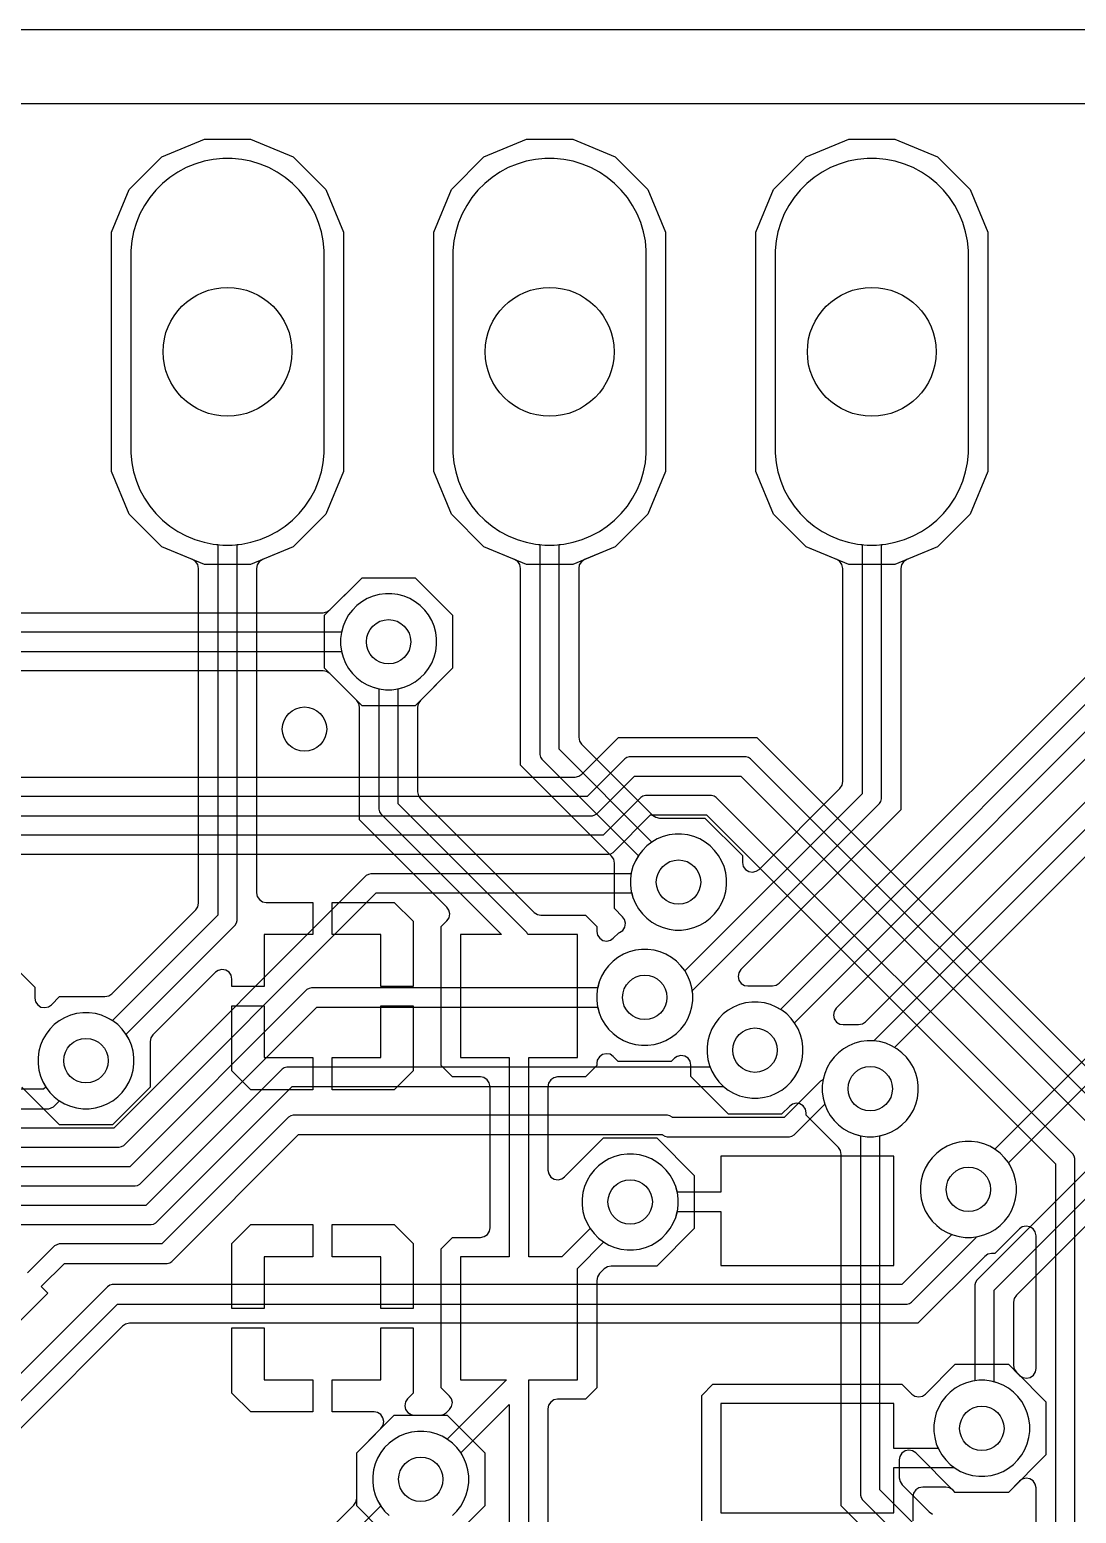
# Model space of a CAD drawing. Header units: millimetres. Extents: x 22.9 to 64.8, y 41.9 to 68.6.
# Drawn here: x 48.61 to 56.86, y 56.88 to 68.58 of the extents above; entities that cross this region are included whole.
import ezdxf

# ---------------------------------------------------------------- set-up
doc = ezdxf.new("R2010")
doc.units = ezdxf.units.MM

msp = doc.modelspace()

# ---------------------------------------------------------------- linework, layer by layer
at = {"layer": '16_copper'}
for points in [[(23.52, 42.494), (64.11, 42.494), (64.139, 42.5), (64.164, 42.517), (64.181, 42.543), (64.186, 42.57), (64.186, 67.92), (64.18, 67.949), (64.163, 67.974), (64.137, 67.991), (64.11, 67.996), (23.52, 67.996)], [(48.391, 61.285), (48.645, 61.031), (48.645, 60.945), (48.651, 60.916), (48.669, 60.891), (48.694, 60.874), (48.724, 60.869), (48.754, 60.876), (48.776, 60.892), (48.84, 60.956), (49.199, 60.956), (49.229, 60.962), (49.253, 60.978), (49.914, 61.639), (49.931, 61.664), (49.936, 61.693), (49.936, 64.332), (49.93, 64.362), (49.913, 64.387), (49.889, 64.402), (49.647, 64.503), (49.39, 64.76), (49.251, 65.096), (49.251, 66.984), (49.39, 67.32), (49.647, 67.577), (49.983, 67.716), (50.347, 67.716), (50.683, 67.577), (50.94, 67.32), (51.079, 66.984), (51.079, 65.096), (50.94, 64.76), (50.683, 64.503), (50.441, 64.402), (50.415, 64.385), (50.399, 64.36), (50.394, 64.332), (50.394, 61.775), (50.4, 61.746), (50.417, 61.721), (50.442, 61.704), (50.47, 61.699), (50.838, 61.699), (50.838, 61.445), (50.454, 61.445), (50.454, 61.036), (50.2, 61.036), (50.2, 61.094), (50.194, 61.124), (50.177, 61.149), (50.151, 61.165), (50.121, 61.17), (50.092, 61.163), (50.07, 61.148), (49.577, 60.655), (49.56, 60.63), (49.554, 60.601), (49.554, 60.241), (49.258, 59.945), (48.84, 59.945), (48.544, 60.241)], [(51.375, 56.749), (51.184, 56.941), (51.184, 57.359), (51.375, 57.551), (51.392, 57.576), (51.398, 57.606), (51.391, 57.636), (51.374, 57.66), (51.348, 57.676), (51.321, 57.681), (50.991, 57.681), (50.991, 57.935), (51.375, 57.935), (51.375, 58.344), (51.629, 58.344), (51.629, 57.83), (51.584, 57.785), (51.568, 57.76), (51.562, 57.73), (51.569, 57.701), (51.586, 57.676), (51.612, 57.66), (51.638, 57.655), (51.839, 57.655), (51.869, 57.661), (51.893, 57.678), (51.915, 57.7), (51.932, 57.725), (51.938, 57.755), (51.931, 57.784), (51.915, 57.807), (51.851, 57.872), (51.851, 58.968), (51.94, 59.058), (52.159, 59.058), (52.189, 59.064), (52.214, 59.081), (52.23, 59.106), (52.235, 59.134), (52.235, 60.246), (52.229, 60.276), (52.212, 60.301), (52.186, 60.317), (52.159, 60.323), (51.94, 60.323), (51.851, 60.412), (51.851, 61.508), (51.895, 61.553), (51.912, 61.578), (51.917, 61.608), (51.911, 61.637), (51.895, 61.66), (51.206, 62.349), (51.206, 63.237), (51.2, 63.266), (51.184, 63.29), (50.93, 63.545), (50.93, 63.963), (51.226, 64.259), (51.644, 64.259), (51.94, 63.963), (51.94, 63.545), (51.686, 63.29), (51.669, 63.265), (51.664, 63.237), (51.664, 62.57), (51.67, 62.54), (51.686, 62.516), (52.582, 61.62), (52.608, 61.603), (52.636, 61.598), (52.987, 61.598), (53.076, 61.508), (53.076, 61.47), (53.082, 61.441), (53.1, 61.416), (53.125, 61.399), (53.155, 61.394), (53.185, 61.401), (53.207, 61.416), (53.25, 61.46), (53.256, 61.461), (53.281, 61.478), (53.297, 61.504), (53.302, 61.534), (53.295, 61.563), (53.28, 61.585), (53.216, 61.65), (53.216, 62.009), (53.21, 62.039), (53.193, 62.063), (52.476, 62.78), (52.476, 64.332), (52.47, 64.362), (52.453, 64.387), (52.429, 64.402), (52.187, 64.503), (51.93, 64.76), (51.791, 65.096), (51.791, 66.984), (51.93, 67.32), (52.187, 67.577), (52.523, 67.716), (52.887, 67.716), (53.223, 67.577), (53.48, 67.32), (53.619, 66.984), (53.619, 65.096), (53.48, 64.76), (53.223, 64.503), (52.981, 64.402), (52.955, 64.385), (52.939, 64.36), (52.934, 64.332), (52.934, 63.001), (52.94, 62.971), (52.956, 62.947), (53.517, 62.386), (53.542, 62.37), (53.571, 62.364), (53.93, 62.364), (54.226, 62.068), (54.226, 62.013), (54.232, 61.983), (54.249, 61.958), (54.275, 61.942), (54.305, 61.937), (54.334, 61.944), (54.356, 61.959), (54.994, 62.597), (55.011, 62.622), (55.016, 62.651), (55.016, 64.332), (55.01, 64.362), (54.993, 64.387), (54.969, 64.402), (54.727, 64.503), (54.47, 64.76), (54.331, 65.096), (54.331, 66.984), (54.47, 67.32), (54.727, 67.577), (55.063, 67.716), (55.427, 67.716), (55.763, 67.577), (56.02, 67.32), (56.159, 66.984), (56.159, 65.096), (56.02, 64.76), (55.763, 64.503), (55.521, 64.402), (55.495, 64.385), (55.479, 64.36), (55.474, 64.332), (55.474, 62.43), (54.213, 61.17), (54.196, 61.144), (54.191, 61.114), (54.197, 61.085), (54.215, 61.06), (54.241, 61.044), (54.267, 61.04), (54.462, 61.04), (54.491, 61.046), (54.516, 61.062), (57.534, 64.08)], [(59.627, 64.973), (55.261, 60.607), (55.258, 60.608), (55.208, 60.608), (55.159, 60.601), (55.111, 60.588), (55.065, 60.569), (55.022, 60.545), (54.983, 60.514), (54.948, 60.479), (54.918, 60.44), (54.893, 60.397), (54.874, 60.351), (54.861, 60.303), (54.855, 60.254), (54.855, 60.205), (54.861, 60.156), (54.874, 60.108), (54.893, 60.062), (54.918, 60.019), (54.948, 59.98), (54.983, 59.945), (55.022, 59.914), (55.065, 59.89), (55.111, 59.871), (55.157, 59.858), (55.157, 57.025), (55.162, 57.006), (55.172, 56.988), (55.579, 56.581)], [(58.014, 63.913), (54.965, 60.865), (54.948, 60.839), (54.943, 60.81), (54.949, 60.78), (54.967, 60.755), (54.993, 60.739), (55.019, 60.735), (55.141, 60.735), (55.171, 60.741), (55.195, 60.757), (59.411, 64.973)], [(55.658, 56.718), (55.309, 57.067), (55.309, 59.858), (55.355, 59.871), (55.401, 59.89), (55.443, 59.914), (55.483, 59.945), (55.518, 59.98), (55.548, 60.019), (55.573, 60.062), (55.592, 60.108), (55.605, 60.156), (55.611, 60.205), (55.611, 60.254), (55.605, 60.303), (55.592, 60.351), (55.573, 60.397), (55.548, 60.44), (55.518, 60.479), (55.483, 60.514), (55.443, 60.545), (55.425, 60.555), (59.704, 64.835)], [(61.294, 64.831), (56.216, 59.752), (56.175, 59.776), (56.129, 59.795), (56.081, 59.808), (56.032, 59.814), (55.982, 59.814), (55.933, 59.808), (55.885, 59.795), (55.839, 59.776), (55.796, 59.751), (55.757, 59.721), (55.722, 59.686), (55.692, 59.647), (55.667, 59.604), (55.648, 59.558), (55.635, 59.51), (55.629, 59.461), (55.629, 59.411), (55.635, 59.362), (55.648, 59.314), (55.667, 59.268), (55.692, 59.225), (55.722, 59.186), (55.757, 59.151), (55.796, 59.121), (55.839, 59.096), (55.885, 59.077), (55.933, 59.064), (55.982, 59.058), (56.032, 59.058), (56.081, 59.064), (56.129, 59.077), (56.175, 59.096), (56.218, 59.121), (56.257, 59.151), (56.292, 59.186), (56.322, 59.225), (56.347, 59.268), (56.366, 59.314), (56.379, 59.362), (56.385, 59.411), (56.385, 59.461), (56.379, 59.51), (56.366, 59.558), (56.347, 59.604), (56.323, 59.645), (61.373, 64.694)], [(52.54, 56.365), (52.54, 57.935), (52.924, 57.935), (52.924, 58.813), (53.131, 59.021), (53.172, 58.997), (53.218, 58.978), (53.266, 58.965), (53.315, 58.959), (53.365, 58.959), (53.414, 58.965), (53.462, 58.978), (53.508, 58.997), (53.551, 59.022), (53.59, 59.052), (53.625, 59.087), (53.655, 59.127), (53.68, 59.17), (53.699, 59.215), (53.712, 59.263), (53.718, 59.312), (53.718, 59.362), (53.712, 59.411), (53.699, 59.459), (53.68, 59.505), (53.655, 59.548), (53.625, 59.587), (53.59, 59.622), (53.551, 59.652), (53.508, 59.677), (53.462, 59.696), (53.414, 59.709), (53.365, 59.715), (53.315, 59.715), (53.266, 59.709), (53.218, 59.696), (53.172, 59.677), (53.129, 59.652), (53.09, 59.622), (53.055, 59.587), (53.025, 59.548), (53, 59.505), (52.981, 59.459), (52.968, 59.411), (52.962, 59.362), (52.962, 59.312), (52.968, 59.263), (52.981, 59.215), (53, 59.17), (53.024, 59.129), (52.8, 58.905), (52.54, 58.905), (52.54, 60.475), (52.924, 60.475), (52.924, 61.445), (52.534, 61.445), (52.525, 61.462), (51.511, 62.475), (51.511, 63.383), (51.557, 63.395), (51.603, 63.414), (51.646, 63.439), (51.685, 63.469), (51.72, 63.504), (51.75, 63.543), (51.775, 63.586), (51.794, 63.632), (51.807, 63.68), (51.813, 63.729), (51.813, 63.779), (51.807, 63.828), (51.794, 63.876), (51.775, 63.922), (51.75, 63.965), (51.72, 64.004), (51.685, 64.039), (51.646, 64.069), (51.603, 64.094), (51.557, 64.113), (51.509, 64.126), (51.46, 64.132), (51.41, 64.132), (51.361, 64.126), (51.313, 64.113), (51.267, 64.094), (51.224, 64.069), (51.185, 64.039), (51.15, 64.004), (51.12, 63.965), (51.095, 63.922), (51.076, 63.876), (51.063, 63.828), (51.057, 63.779), (51.057, 63.729), (51.063, 63.68), (51.076, 63.632), (51.095, 63.586), (51.12, 63.543), (51.15, 63.504), (51.185, 63.469), (51.224, 63.439), (51.267, 63.414), (51.313, 63.395), (51.359, 63.383), (51.359, 62.434), (51.364, 62.414), (51.374, 62.397), (52.326, 61.445), (52.003, 61.445), (52.003, 60.475), (52.387, 60.475), (52.387, 58.905), (52.003, 58.905), (52.003, 57.935), (52.366, 57.935), (51.898, 57.466), (51.857, 57.49), (51.811, 57.509), (51.763, 57.522), (51.714, 57.528), (51.664, 57.528), (51.615, 57.522), (51.567, 57.509), (51.521, 57.49), (51.478, 57.465), (51.439, 57.435), (51.404, 57.4), (51.374, 57.361), (51.349, 57.318), (51.33, 57.272), (51.317, 57.224), (51.311, 57.175), (51.311, 57.125), (51.317, 57.076), (51.33, 57.028), (51.349, 56.982), (51.374, 56.939), (51.404, 56.9), (51.439, 56.865)], [(57.709, 64.04), (54.525, 60.855), (54.492, 60.874), (54.446, 60.893), (54.398, 60.906), (54.349, 60.913), (54.299, 60.913), (54.25, 60.906), (54.202, 60.893), (54.156, 60.874), (54.114, 60.849), (54.074, 60.819), (54.039, 60.784), (54.009, 60.745), (53.984, 60.702), (53.965, 60.656), (53.952, 60.608), (53.946, 60.559), (53.946, 60.51), (53.952, 60.46), (53.965, 60.412), (53.984, 60.367), (54.009, 60.324), (54.039, 60.284), (54.074, 60.249), (54.114, 60.219), (54.156, 60.194), (54.202, 60.175), (54.25, 60.163), (54.299, 60.156), (54.349, 60.156), (54.398, 60.163), (54.446, 60.175), (54.492, 60.194), (54.535, 60.219), (54.574, 60.249), (54.609, 60.284), (54.639, 60.324), (54.664, 60.367), (54.683, 60.412), (54.696, 60.46), (54.702, 60.51), (54.702, 60.559), (54.696, 60.608), (54.683, 60.656), (54.664, 60.702), (54.639, 60.745), (54.635, 60.75), (57.846, 63.961)], [(55.531, 56.413), (55.004, 56.94), (55.004, 59.712), (54.998, 59.742), (54.982, 59.766), (54.728, 60.02), (54.728, 60.039), (54.722, 60.069), (54.705, 60.094), (54.679, 60.111), (54.649, 60.116), (54.62, 60.109), (54.598, 60.093), (54.533, 60.029), (54.115, 60.029), (53.819, 60.325), (53.819, 60.416), (53.813, 60.446), (53.796, 60.471), (53.77, 60.487), (53.74, 60.492), (53.711, 60.485), (53.689, 60.47), (53.664, 60.445), (53.245, 60.445), (53.207, 60.484), (53.181, 60.501), (53.151, 60.506), (53.122, 60.5), (53.097, 60.482), (53.081, 60.456), (53.076, 60.43), (53.076, 60.412), (52.987, 60.323), (52.768, 60.323), (52.739, 60.316), (52.714, 60.299), (52.697, 60.274), (52.692, 60.246), (52.692, 59.588), (52.698, 59.558), (52.715, 59.533), (52.741, 59.517), (52.771, 59.512), (52.8, 59.519), (52.822, 59.534), (53.131, 59.842), (53.549, 59.842), (53.845, 59.546), (53.845, 59.128), (53.549, 58.832), (53.19, 58.832), (53.16, 58.826), (53.136, 58.81), (53.099, 58.773), (53.082, 58.747), (53.076, 58.719), (53.076, 57.872), (52.987, 57.783), (52.768, 57.783), (52.739, 57.776), (52.714, 57.759), (52.697, 57.734), (52.692, 57.706), (52.692, 56.594)], [(57.332, 59.98), (56.073, 58.721), (56.063, 58.703), (56.058, 58.684), (56.058, 57.927), (56.039, 57.924), (55.991, 57.911), (55.945, 57.892), (55.902, 57.868), (55.863, 57.837), (55.828, 57.802), (55.797, 57.763), (55.773, 57.72), (55.754, 57.674), (55.741, 57.626), (55.734, 57.577), (55.734, 57.528), (55.741, 57.479), (55.754, 57.431), (55.773, 57.385), (55.797, 57.342), (55.828, 57.303), (55.863, 57.268), (55.902, 57.237), (55.945, 57.213), (55.991, 57.194), (56.039, 57.181), (56.088, 57.174), (56.137, 57.174), (56.186, 57.181), (56.234, 57.194), (56.28, 57.213), (56.323, 57.237), (56.362, 57.268), (56.397, 57.303), (56.428, 57.342), (56.452, 57.385), (56.471, 57.431), (56.484, 57.479), (56.491, 57.528), (56.491, 57.577), (56.484, 57.626), (56.471, 57.674), (56.452, 57.72), (56.428, 57.763), (56.397, 57.802), (56.362, 57.837), (56.323, 57.868), (56.28, 57.892), (56.234, 57.911), (56.21, 57.918), (56.21, 58.642), (57.332, 59.765)], [(57.125, 59.341), (56.385, 58.602), (56.368, 58.576), (56.363, 58.548), (56.363, 58.048), (56.369, 58.019), (56.385, 57.995), (56.618, 57.762), (56.618, 57.343), (56.322, 57.047), (55.903, 57.047), (55.592, 57.359), (55.566, 57.376), (55.536, 57.381), (55.507, 57.375), (55.482, 57.357), (55.466, 57.331), (55.461, 57.305), (55.461, 57.161), (55.468, 57.132), (55.484, 57.107), (55.698, 56.893), (55.724, 56.876)], [(51.939, 56.865), (51.974, 56.9), (52.004, 56.939), (52.029, 56.982), (52.048, 57.028), (52.061, 57.076), (52.067, 57.125), (52.067, 57.175), (52.061, 57.224), (52.048, 57.272), (52.029, 57.318), (52.005, 57.359), (52.387, 57.741), (52.387, 56.365)]]:
    msp.add_lwpolyline(points, dxfattribs=at)
for points in [[(50.236, 61.537), (50.241, 61.556), (50.241, 64.52), (50.277, 64.523), (50.35, 64.538), (50.422, 64.56), (50.491, 64.588), (50.557, 64.624), (50.619, 64.665), (50.677, 64.713), (50.73, 64.766), (50.778, 64.824), (50.819, 64.886), (50.855, 64.952), (50.883, 65.021), (50.905, 65.093), (50.92, 65.166), (50.927, 65.241), (50.927, 66.839), (50.92, 66.914), (50.905, 66.987), (50.883, 67.059), (50.855, 67.128), (50.819, 67.194), (50.778, 67.256), (50.73, 67.314), (50.677, 67.367), (50.619, 67.415), (50.557, 67.456), (50.491, 67.492), (50.422, 67.52), (50.35, 67.542), (50.277, 67.557), (50.202, 67.564), (50.128, 67.564), (50.053, 67.557), (49.98, 67.542), (49.908, 67.52), (49.839, 67.492), (49.773, 67.456), (49.711, 67.415), (49.653, 67.367), (49.6, 67.314), (49.552, 67.256), (49.511, 67.194), (49.475, 67.128), (49.447, 67.059), (49.425, 66.987), (49.41, 66.914), (49.403, 66.839), (49.403, 65.241), (49.41, 65.166), (49.425, 65.093), (49.447, 65.021), (49.475, 64.952), (49.511, 64.886), (49.552, 64.824), (49.6, 64.766), (49.653, 64.713), (49.711, 64.665), (49.773, 64.624), (49.839, 64.588), (49.908, 64.56), (49.98, 64.538), (50.053, 64.523), (50.089, 64.52), (50.089, 61.598), (49.258, 60.767), (49.217, 60.79), (49.171, 60.809), (49.123, 60.822), (49.074, 60.829), (49.024, 60.829), (48.975, 60.822), (48.927, 60.809), (48.881, 60.79), (48.838, 60.766), (48.799, 60.736), (48.764, 60.7), (48.734, 60.661), (48.709, 60.618), (48.69, 60.572), (48.677, 60.525), (48.671, 60.475), (48.671, 60.426), (48.677, 60.377), (48.69, 60.329), (48.709, 60.283), (48.734, 60.24), (48.764, 60.201), (48.799, 60.166), (48.838, 60.135), (48.881, 60.111), (48.927, 60.092), (48.975, 60.079), (49.024, 60.072), (49.074, 60.072), (49.123, 60.079), (49.171, 60.092), (49.217, 60.111), (49.26, 60.135), (49.299, 60.166), (49.334, 60.201), (49.364, 60.24), (49.389, 60.283), (49.408, 60.329), (49.421, 60.377), (49.427, 60.426), (49.427, 60.475), (49.421, 60.525), (49.408, 60.572), (49.389, 60.618), (49.365, 60.659), (50.226, 61.52)], [(53.381, 62.027), (53.362, 61.981), (53.349, 61.933), (53.343, 61.884), (53.343, 61.834), (53.349, 61.785), (53.362, 61.737), (53.381, 61.691), (53.406, 61.648), (53.436, 61.609), (53.471, 61.574), (53.51, 61.544), (53.553, 61.519), (53.599, 61.5), (53.647, 61.487), (53.696, 61.481), (53.746, 61.481), (53.795, 61.487), (53.843, 61.5), (53.889, 61.519), (53.932, 61.544), (53.971, 61.574), (54.006, 61.609), (54.036, 61.648), (54.061, 61.691), (54.08, 61.737), (54.093, 61.785), (54.099, 61.834), (54.099, 61.884), (54.093, 61.933), (54.08, 61.981), (54.061, 62.027), (54.036, 62.069), (54.006, 62.109), (53.971, 62.144), (53.932, 62.174), (53.889, 62.199), (53.843, 62.218), (53.795, 62.231), (53.746, 62.237), (53.696, 62.237), (53.647, 62.231), (53.599, 62.218), (53.553, 62.199), (53.512, 62.175), (52.781, 62.906), (52.781, 64.52), (52.817, 64.523), (52.89, 64.538), (52.962, 64.56), (53.031, 64.588), (53.097, 64.624), (53.159, 64.665), (53.217, 64.713), (53.27, 64.766), (53.318, 64.824), (53.359, 64.886), (53.395, 64.952), (53.423, 65.021), (53.445, 65.093), (53.46, 65.166), (53.467, 65.241), (53.467, 66.839), (53.46, 66.914), (53.445, 66.987), (53.423, 67.059), (53.395, 67.128), (53.359, 67.194), (53.318, 67.256), (53.27, 67.314), (53.217, 67.367), (53.159, 67.415), (53.097, 67.456), (53.031, 67.492), (52.962, 67.52), (52.89, 67.542), (52.817, 67.557), (52.742, 67.564), (52.668, 67.564), (52.593, 67.557), (52.52, 67.542), (52.448, 67.52), (52.379, 67.492), (52.313, 67.456), (52.251, 67.415), (52.193, 67.367), (52.14, 67.314), (52.092, 67.256), (52.051, 67.194), (52.015, 67.128), (51.987, 67.059), (51.965, 66.987), (51.95, 66.914), (51.943, 66.839), (51.943, 65.241), (51.95, 65.166), (51.965, 65.093), (51.987, 65.021), (52.015, 64.952), (52.051, 64.886), (52.092, 64.824), (52.14, 64.766), (52.193, 64.713), (52.251, 64.665), (52.313, 64.624), (52.379, 64.588), (52.448, 64.56), (52.52, 64.538), (52.593, 64.523), (52.629, 64.52), (52.629, 62.865), (52.634, 62.845), (52.644, 62.828), (53.405, 62.067)], [(55.316, 62.495), (55.321, 62.515), (55.321, 64.52), (55.357, 64.523), (55.43, 64.538), (55.502, 64.56), (55.571, 64.588), (55.637, 64.624), (55.699, 64.665), (55.757, 64.713), (55.81, 64.766), (55.858, 64.824), (55.899, 64.886), (55.935, 64.952), (55.963, 65.021), (55.985, 65.093), (56, 65.166), (56.007, 65.241), (56.007, 66.839), (56, 66.914), (55.985, 66.987), (55.963, 67.059), (55.935, 67.128), (55.899, 67.194), (55.858, 67.256), (55.81, 67.314), (55.757, 67.367), (55.699, 67.415), (55.637, 67.456), (55.571, 67.492), (55.502, 67.52), (55.43, 67.542), (55.357, 67.557), (55.282, 67.564), (55.208, 67.564), (55.133, 67.557), (55.06, 67.542), (54.988, 67.52), (54.919, 67.492), (54.853, 67.456), (54.791, 67.415), (54.733, 67.367), (54.68, 67.314), (54.632, 67.256), (54.591, 67.194), (54.555, 67.128), (54.527, 67.059), (54.505, 66.987), (54.49, 66.914), (54.483, 66.839), (54.483, 65.241), (54.49, 65.166), (54.505, 65.093), (54.527, 65.021), (54.555, 64.952), (54.591, 64.886), (54.632, 64.824), (54.68, 64.766), (54.733, 64.713), (54.791, 64.665), (54.853, 64.624), (54.919, 64.588), (54.988, 64.56), (55.06, 64.538), (55.133, 64.523), (55.169, 64.52), (55.169, 62.556), (53.771, 61.159), (53.77, 61.161), (53.74, 61.2), (53.705, 61.235), (53.665, 61.265), (53.622, 61.29), (53.576, 61.309), (53.529, 61.322), (53.479, 61.328), (53.43, 61.328), (53.381, 61.322), (53.333, 61.309), (53.287, 61.29), (53.244, 61.265), (53.205, 61.235), (53.17, 61.2), (53.14, 61.161), (53.115, 61.118), (53.096, 61.072), (53.083, 61.024), (53.076, 60.975), (53.076, 60.925), (53.083, 60.876), (53.096, 60.828), (53.115, 60.782), (53.14, 60.74), (53.17, 60.7), (53.205, 60.665), (53.244, 60.635), (53.287, 60.61), (53.333, 60.591), (53.381, 60.578), (53.43, 60.572), (53.479, 60.572), (53.529, 60.578), (53.576, 60.591), (53.622, 60.61), (53.665, 60.635), (53.705, 60.665), (53.74, 60.7), (53.77, 60.74), (53.795, 60.782), (53.814, 60.828), (53.826, 60.876), (53.833, 60.925), (53.833, 60.975), (53.829, 61.001), (55.306, 62.478)], [(51.375, 61.036), (51.375, 61.445), (50.991, 61.445), (50.991, 61.699), (51.48, 61.699), (51.629, 61.55), (51.629, 61.036)], [(50.349, 60.221), (50.2, 60.37), (50.2, 60.884), (50.454, 60.884), (50.454, 60.475), (50.838, 60.475), (50.838, 60.221)], [(50.991, 60.221), (50.991, 60.475), (51.375, 60.475), (51.375, 60.884), (51.629, 60.884), (51.629, 60.37), (51.48, 60.221)], [(50.2, 58.496), (50.2, 59.01), (50.349, 59.159), (50.838, 59.159), (50.838, 58.905), (50.454, 58.905), (50.454, 58.496)], [(51.375, 58.496), (51.375, 58.905), (50.991, 58.905), (50.991, 59.159), (51.48, 59.159), (51.629, 59.01), (51.629, 58.496)], [(50.349, 57.681), (50.2, 57.83), (50.2, 58.344), (50.454, 58.344), (50.454, 57.935), (50.838, 57.935), (50.838, 57.681)]]:
    msp.add_lwpolyline(points, close=True, dxfattribs=at)
at = {"layer": '1_copper'}
for points in [[(23.52, 42.494), (64.11, 42.494), (64.139, 42.5), (64.164, 42.517), (64.181, 42.543), (64.186, 42.57), (64.186, 67.92), (64.18, 67.949), (64.163, 67.974), (64.137, 67.991), (64.11, 67.996), (23.52, 67.996)], [(47.305, 63.983), (50.918, 63.983), (50.947, 63.989), (50.971, 64.005), (51.226, 64.259), (51.644, 64.259), (51.94, 63.963), (51.94, 63.545), (51.644, 63.249), (51.226, 63.249), (50.971, 63.503), (50.946, 63.52), (50.918, 63.525), (47.084, 63.525)], [(47.169, 63.678), (51.064, 63.678), (51.076, 63.632), (51.095, 63.586), (51.12, 63.543), (51.15, 63.504), (51.185, 63.469), (51.224, 63.439), (51.267, 63.414), (51.313, 63.395), (51.361, 63.382), (51.41, 63.376), (51.46, 63.376), (51.509, 63.382), (51.557, 63.395), (51.603, 63.414), (51.646, 63.439), (51.685, 63.469), (51.72, 63.504), (51.75, 63.543), (51.775, 63.586), (51.794, 63.632), (51.807, 63.68), (51.813, 63.729), (51.813, 63.779), (51.807, 63.828), (51.794, 63.876), (51.775, 63.922), (51.75, 63.965), (51.72, 64.004), (51.685, 64.039), (51.646, 64.069), (51.603, 64.094), (51.557, 64.113), (51.509, 64.126), (51.46, 64.132), (51.41, 64.132), (51.361, 64.126), (51.313, 64.113), (51.267, 64.094), (51.224, 64.069), (51.185, 64.039), (51.15, 64.004), (51.12, 63.965), (51.095, 63.922), (51.076, 63.876), (51.064, 63.83), (47.21, 63.83)], [(47.134, 62.687), (52.905, 62.687), (52.935, 62.693), (52.959, 62.71), (53.249, 62.999), (54.338, 62.999), (57.379, 59.959)], [(57.226, 56.215), (57.226, 59.874), (57.221, 59.893), (57.211, 59.911), (54.29, 62.831), (54.273, 62.842), (54.254, 62.847), (53.333, 62.847), (53.314, 62.842), (53.297, 62.831), (53, 62.535), (46.819, 62.535), (46.8, 62.53), (46.706, 62.53), (46.686, 62.524), (46.669, 62.514), (45.76, 61.606), (45.708, 61.658), (44.665, 60.615), (44.717, 60.563), (42.992, 58.838)], [(43.129, 58.759), (44.825, 60.455), (44.877, 60.403), (45.92, 61.446), (45.868, 61.498), (46.747, 62.377), (46.834, 62.377), (46.853, 62.382), (53.042, 62.382), (53.061, 62.388), (53.078, 62.398), (53.375, 62.694), (54.212, 62.694), (57.074, 59.832), (57.074, 56.174)], [(56.845, 56.166), (56.845, 59.679), (56.84, 59.698), (56.83, 59.716), (54.019, 62.527), (54.002, 62.537), (53.982, 62.542), (53.46, 62.542), (53.44, 62.537), (53.423, 62.527), (53.126, 62.23), (47.113, 62.23), (47.094, 62.225), (47.076, 62.215), (46.114, 61.252), (46.062, 61.305), (45.019, 60.262), (45.071, 60.209), (43.297, 58.435)], [(43.434, 58.357), (45.179, 60.102), (45.231, 60.049), (46.274, 61.092), (46.222, 61.145), (47.155, 62.078), (53.168, 62.078), (53.187, 62.083), (53.205, 62.093), (53.501, 62.39), (53.941, 62.39), (56.693, 59.637), (56.693, 56.124)], [(47.673, 59.768), (49.31, 59.768), (49.33, 59.773), (49.347, 59.783), (51.337, 61.773), (53.353, 61.773), (53.362, 61.737), (53.381, 61.691), (53.406, 61.648), (53.436, 61.609), (53.471, 61.574), (53.51, 61.544), (53.553, 61.519), (53.599, 61.5), (53.647, 61.487), (53.696, 61.481), (53.746, 61.481), (53.795, 61.487), (53.843, 61.5), (53.889, 61.519), (53.932, 61.544), (53.971, 61.574), (54.006, 61.609), (54.036, 61.648), (54.061, 61.691), (54.08, 61.737), (54.093, 61.785), (54.099, 61.834), (54.099, 61.884), (54.093, 61.933), (54.08, 61.981), (54.061, 62.027), (54.036, 62.069), (54.006, 62.109), (53.971, 62.144), (53.932, 62.174), (53.889, 62.199), (53.843, 62.218), (53.795, 62.231), (53.746, 62.237), (53.696, 62.237), (53.647, 62.231), (53.599, 62.218), (53.553, 62.199), (53.51, 62.174), (53.471, 62.144), (53.436, 62.109), (53.406, 62.069), (53.381, 62.027), (53.362, 61.981), (53.349, 61.933), (53.348, 61.925), (51.296, 61.925), (51.276, 61.92), (51.259, 61.91), (49.269, 59.92), (47.632, 59.92)], [(48.075, 59.463), (49.437, 59.463), (49.456, 59.468), (49.473, 59.478), (50.869, 60.874), (53.084, 60.874), (53.096, 60.828), (53.115, 60.782), (53.14, 60.74), (53.17, 60.7), (53.205, 60.665), (53.244, 60.635), (53.287, 60.61), (53.333, 60.591), (53.381, 60.578), (53.43, 60.572), (53.479, 60.572), (53.529, 60.578), (53.576, 60.591), (53.622, 60.61), (53.665, 60.635), (53.705, 60.665), (53.74, 60.7), (53.77, 60.74), (53.795, 60.782), (53.814, 60.828), (53.826, 60.876), (53.833, 60.925), (53.833, 60.975), (53.826, 61.024), (53.814, 61.072), (53.795, 61.118), (53.77, 61.161), (53.74, 61.2), (53.705, 61.235), (53.665, 61.265), (53.622, 61.29), (53.576, 61.309), (53.529, 61.322), (53.479, 61.328), (53.43, 61.328), (53.381, 61.322), (53.333, 61.309), (53.287, 61.29), (53.244, 61.265), (53.205, 61.235), (53.17, 61.2), (53.14, 61.161), (53.115, 61.118), (53.096, 61.072), (53.084, 61.026), (50.828, 61.026), (50.808, 61.021), (50.791, 61.011), (49.395, 59.615), (48.034, 59.615)], [(48.478, 59.158), (49.563, 59.158), (49.582, 59.163), (49.6, 59.173), (50.674, 60.247), (54.077, 60.247), (54.114, 60.219), (54.156, 60.194), (54.202, 60.175), (54.25, 60.163), (54.299, 60.156), (54.349, 60.156), (54.398, 60.163), (54.446, 60.175), (54.492, 60.194), (54.535, 60.219), (54.574, 60.249), (54.609, 60.284), (54.639, 60.324), (54.664, 60.367), (54.683, 60.412), (54.696, 60.46), (54.702, 60.51), (54.702, 60.559), (54.696, 60.608), (54.683, 60.656), (54.664, 60.702), (54.639, 60.745), (54.609, 60.784), (54.574, 60.819), (54.535, 60.849), (54.492, 60.874), (54.446, 60.893), (54.398, 60.906), (54.349, 60.913), (54.299, 60.913), (54.25, 60.906), (54.202, 60.893), (54.156, 60.874), (54.114, 60.849), (54.074, 60.819), (54.039, 60.784), (54.009, 60.745), (53.984, 60.702), (53.965, 60.656), (53.952, 60.608), (53.946, 60.559), (53.946, 60.51), (53.952, 60.46), (53.965, 60.412), (53.97, 60.4), (50.632, 60.4), (50.613, 60.395), (50.596, 60.385), (49.521, 59.31), (48.436, 59.31)], [(47.294, 60.072), (48.756, 60.072), (48.775, 60.078), (48.793, 60.088), (48.84, 60.135), (48.881, 60.111), (48.927, 60.092), (48.975, 60.079), (49.024, 60.072), (49.074, 60.072), (49.123, 60.079), (49.171, 60.092), (49.217, 60.111), (49.26, 60.135), (49.299, 60.166), (49.334, 60.201), (49.364, 60.24), (49.389, 60.283), (49.408, 60.329), (49.421, 60.377), (49.427, 60.426), (49.427, 60.475), (49.421, 60.525), (49.408, 60.572), (49.389, 60.618), (49.364, 60.661), (49.334, 60.7), (49.299, 60.736), (49.26, 60.766), (49.217, 60.79), (49.171, 60.809), (49.123, 60.822), (49.074, 60.829), (49.024, 60.829), (48.975, 60.822), (48.927, 60.809), (48.881, 60.79), (48.838, 60.766), (48.799, 60.736), (48.764, 60.7), (48.734, 60.661), (48.709, 60.618), (48.69, 60.572), (48.677, 60.525), (48.671, 60.475), (48.671, 60.426), (48.677, 60.377), (48.69, 60.329), (48.709, 60.283), (48.732, 60.243), (48.714, 60.225), (47.229, 60.225)], [(47.706, 57.575), (48.749, 58.618), (48.697, 58.67), (48.88, 58.853), (49.689, 58.853), (49.709, 58.858), (49.726, 58.868), (50.725, 59.868), (53.593, 59.868), (53.595, 59.867), (53.612, 59.856), (53.631, 59.851), (54.595, 59.851), (54.615, 59.856), (54.632, 59.867), (54.874, 60.108), (54.874, 60.108), (54.893, 60.062), (54.918, 60.019), (54.948, 59.98), (54.983, 59.945), (55.022, 59.914), (55.065, 59.89), (55.111, 59.871), (55.159, 59.858), (55.208, 59.851), (55.258, 59.851), (55.307, 59.858), (55.355, 59.871), (55.401, 59.89), (55.443, 59.914), (55.483, 59.945), (55.518, 59.98), (55.548, 60.019), (55.573, 60.062), (55.592, 60.108), (55.605, 60.156), (55.611, 60.205), (55.611, 60.254), (55.605, 60.303), (55.592, 60.351), (55.573, 60.397), (55.548, 60.44), (55.518, 60.479), (55.483, 60.514), (55.443, 60.545), (55.401, 60.569), (55.355, 60.588), (55.307, 60.601), (55.258, 60.608), (55.208, 60.608), (55.159, 60.601), (55.111, 60.588), (55.065, 60.569), (55.022, 60.545), (54.983, 60.514), (54.948, 60.479), (54.918, 60.44), (54.893, 60.397), (54.874, 60.351), (54.861, 60.303), (54.861, 60.301), (54.858, 60.301), (54.841, 60.29), (54.554, 60.004), (53.673, 60.004), (53.672, 60.005), (53.654, 60.015), (53.635, 60.02), (50.684, 60.02), (50.664, 60.015), (50.647, 60.005), (49.648, 59.006), (48.838, 59.006), (48.819, 59), (48.802, 58.99), (48.589, 58.778)], [(46.988, 56.223), (49.297, 58.532), (55.523, 58.532), (55.542, 58.537), (55.559, 58.548), (56.068, 59.056), (56.072, 59.063), (56.081, 59.064), (56.129, 59.077), (56.175, 59.096), (56.218, 59.121), (56.257, 59.151), (56.292, 59.186), (56.322, 59.225), (56.347, 59.268), (56.366, 59.314), (56.379, 59.362), (56.385, 59.411), (56.385, 59.461), (56.379, 59.51), (56.366, 59.558), (56.347, 59.604), (56.322, 59.647), (56.292, 59.686), (56.257, 59.721), (56.218, 59.751), (56.175, 59.776), (56.129, 59.795), (56.081, 59.808), (56.032, 59.814), (55.982, 59.814), (55.933, 59.808), (55.885, 59.795), (55.839, 59.776), (55.796, 59.751), (55.757, 59.721), (55.722, 59.686), (55.692, 59.647), (55.667, 59.604), (55.648, 59.558), (55.635, 59.51), (55.629, 59.461), (55.629, 59.411), (55.635, 59.362), (55.648, 59.314), (55.667, 59.268), (55.692, 59.225), (55.722, 59.186), (55.757, 59.151), (55.796, 59.121), (55.839, 59.096), (55.877, 59.081), (55.481, 58.685), (49.256, 58.685), (49.236, 58.68), (49.219, 58.669), (46.851, 56.301)], [(53.904, 56.824), (53.904, 57.812), (53.993, 57.901), (55.481, 57.901), (55.56, 57.822), (55.585, 57.806), (55.615, 57.8), (55.645, 57.806), (55.668, 57.822), (55.903, 58.058), (56.322, 58.058), (56.41, 57.969), (56.436, 57.952), (56.465, 57.947), (56.495, 57.953), (56.52, 57.971), (56.536, 57.997), (56.54, 58.023), (56.54, 59.071), (56.534, 59.101), (56.517, 59.126), (56.492, 59.142), (56.462, 59.147), (56.432, 59.14), (56.41, 59.125), (56.216, 58.931), (56.19, 58.931), (56.16, 58.925), (56.136, 58.908), (55.607, 58.38), (49.392, 58.38), (49.362, 58.374), (49.338, 58.358), (47.867, 56.887)], [(49.839, 55.623), (51.161, 56.946), (51.178, 56.971), (51.184, 57), (51.184, 57.359), (51.48, 57.655), (51.898, 57.655), (52.194, 57.359), (52.194, 56.941), (51.898, 56.645)], [(51.939, 56.865), (51.974, 56.9), (52.004, 56.939), (52.029, 56.982), (52.048, 57.028), (52.061, 57.076), (52.067, 57.125), (52.067, 57.175), (52.061, 57.224), (52.048, 57.272), (52.029, 57.318), (52.004, 57.361), (51.974, 57.4), (51.939, 57.435), (51.9, 57.465), (51.857, 57.49), (51.811, 57.509), (51.763, 57.522), (51.714, 57.528), (51.664, 57.528), (51.615, 57.522), (51.567, 57.509), (51.521, 57.49), (51.478, 57.465), (51.439, 57.435), (51.404, 57.4), (51.374, 57.361), (51.349, 57.318), (51.33, 57.272), (51.317, 57.224), (51.311, 57.175), (51.311, 57.125), (51.317, 57.076), (51.33, 57.028), (51.349, 56.982), (51.373, 56.941), (49.879, 55.448)], [(56.54, 56.039), (56.54, 57.082), (56.534, 57.112), (56.517, 57.137), (56.492, 57.153), (56.462, 57.158), (56.432, 57.151), (56.41, 57.136), (56.322, 57.047), (55.903, 57.047), (55.883, 57.067), (55.858, 57.084), (55.83, 57.089), (55.647, 57.089), (55.617, 57.083), (55.592, 57.066), (55.575, 57.041), (55.57, 57.013), (55.57, 56.824)]]:
    msp.add_lwpolyline(points, dxfattribs=at)
for points in [[(49.983, 64.364), (49.647, 64.503), (49.39, 64.76), (49.251, 65.096), (49.251, 66.984), (49.39, 67.32), (49.647, 67.577), (49.983, 67.716), (50.347, 67.716), (50.683, 67.577), (50.94, 67.32), (51.079, 66.984), (51.079, 65.096), (50.94, 64.76), (50.683, 64.503), (50.347, 64.364)], [(52.523, 64.364), (52.187, 64.503), (51.93, 64.76), (51.791, 65.096), (51.791, 66.984), (51.93, 67.32), (52.187, 67.577), (52.523, 67.716), (52.887, 67.716), (53.223, 67.577), (53.48, 67.32), (53.619, 66.984), (53.619, 65.096), (53.48, 64.76), (53.223, 64.503), (52.887, 64.364)], [(55.063, 64.364), (54.727, 64.503), (54.47, 64.76), (54.331, 65.096), (54.331, 66.984), (54.47, 67.32), (54.727, 67.577), (55.063, 67.716), (55.427, 67.716), (55.763, 67.577), (56.02, 67.32), (56.159, 66.984), (56.159, 65.096), (56.02, 64.76), (55.763, 64.503), (55.427, 64.364)], [(50.277, 64.523), (50.35, 64.538), (50.422, 64.56), (50.491, 64.588), (50.557, 64.624), (50.619, 64.665), (50.677, 64.713), (50.73, 64.766), (50.778, 64.824), (50.819, 64.886), (50.855, 64.952), (50.883, 65.021), (50.905, 65.093), (50.92, 65.166), (50.927, 65.241), (50.927, 66.839), (50.92, 66.914), (50.905, 66.987), (50.883, 67.059), (50.855, 67.128), (50.819, 67.194), (50.778, 67.256), (50.73, 67.314), (50.677, 67.367), (50.619, 67.415), (50.557, 67.456), (50.491, 67.492), (50.422, 67.52), (50.35, 67.542), (50.277, 67.557), (50.202, 67.564), (50.128, 67.564), (50.053, 67.557), (49.98, 67.542), (49.908, 67.52), (49.839, 67.492), (49.773, 67.456), (49.711, 67.415), (49.653, 67.367), (49.6, 67.314), (49.552, 67.256), (49.511, 67.194), (49.475, 67.128), (49.447, 67.059), (49.425, 66.987), (49.41, 66.914), (49.403, 66.839), (49.403, 65.241), (49.41, 65.166), (49.425, 65.093), (49.447, 65.021), (49.475, 64.952), (49.511, 64.886), (49.552, 64.824), (49.6, 64.766), (49.653, 64.713), (49.711, 64.665), (49.773, 64.624), (49.839, 64.588), (49.908, 64.56), (49.98, 64.538), (50.053, 64.523), (50.128, 64.516), (50.202, 64.516)], [(52.817, 64.523), (52.89, 64.538), (52.962, 64.56), (53.031, 64.588), (53.097, 64.624), (53.159, 64.665), (53.217, 64.713), (53.27, 64.766), (53.318, 64.824), (53.359, 64.886), (53.395, 64.952), (53.423, 65.021), (53.445, 65.093), (53.46, 65.166), (53.467, 65.241), (53.467, 66.839), (53.46, 66.914), (53.445, 66.987), (53.423, 67.059), (53.395, 67.128), (53.359, 67.194), (53.318, 67.256), (53.27, 67.314), (53.217, 67.367), (53.159, 67.415), (53.097, 67.456), (53.031, 67.492), (52.962, 67.52), (52.89, 67.542), (52.817, 67.557), (52.742, 67.564), (52.668, 67.564), (52.593, 67.557), (52.52, 67.542), (52.448, 67.52), (52.379, 67.492), (52.313, 67.456), (52.251, 67.415), (52.193, 67.367), (52.14, 67.314), (52.092, 67.256), (52.051, 67.194), (52.015, 67.128), (51.987, 67.059), (51.965, 66.987), (51.95, 66.914), (51.943, 66.839), (51.943, 65.241), (51.95, 65.166), (51.965, 65.093), (51.987, 65.021), (52.015, 64.952), (52.051, 64.886), (52.092, 64.824), (52.14, 64.766), (52.193, 64.713), (52.251, 64.665), (52.313, 64.624), (52.379, 64.588), (52.448, 64.56), (52.52, 64.538), (52.593, 64.523), (52.668, 64.516), (52.742, 64.516)], [(55.357, 64.523), (55.43, 64.538), (55.502, 64.56), (55.571, 64.588), (55.637, 64.624), (55.699, 64.665), (55.757, 64.713), (55.81, 64.766), (55.858, 64.824), (55.899, 64.886), (55.935, 64.952), (55.963, 65.021), (55.985, 65.093), (56, 65.166), (56.007, 65.241), (56.007, 66.839), (56, 66.914), (55.985, 66.987), (55.963, 67.059), (55.935, 67.128), (55.899, 67.194), (55.858, 67.256), (55.81, 67.314), (55.757, 67.367), (55.699, 67.415), (55.637, 67.456), (55.571, 67.492), (55.502, 67.52), (55.43, 67.542), (55.357, 67.557), (55.282, 67.564), (55.208, 67.564), (55.133, 67.557), (55.06, 67.542), (54.988, 67.52), (54.919, 67.492), (54.853, 67.456), (54.791, 67.415), (54.733, 67.367), (54.68, 67.314), (54.632, 67.256), (54.591, 67.194), (54.555, 67.128), (54.527, 67.059), (54.505, 66.987), (54.49, 66.914), (54.483, 66.839), (54.483, 65.241), (54.49, 65.166), (54.505, 65.093), (54.527, 65.021), (54.555, 64.952), (54.591, 64.886), (54.632, 64.824), (54.68, 64.766), (54.733, 64.713), (54.791, 64.665), (54.853, 64.624), (54.919, 64.588), (54.988, 64.56), (55.06, 64.538), (55.133, 64.523), (55.208, 64.516), (55.282, 64.516)], [(55.418, 59.699), (54.056, 59.699), (54.056, 59.413), (53.711, 59.413), (53.699, 59.459), (53.68, 59.505), (53.655, 59.548), (53.625, 59.587), (53.59, 59.622), (53.551, 59.652), (53.508, 59.677), (53.462, 59.696), (53.414, 59.709), (53.365, 59.715), (53.315, 59.715), (53.266, 59.709), (53.218, 59.696), (53.172, 59.677), (53.129, 59.652), (53.09, 59.622), (53.055, 59.587), (53.025, 59.548), (53, 59.505), (52.981, 59.459), (52.968, 59.411), (52.962, 59.362), (52.962, 59.312), (52.968, 59.263), (52.981, 59.215), (53, 59.17), (53.025, 59.127), (53.055, 59.087), (53.09, 59.052), (53.129, 59.022), (53.172, 58.997), (53.218, 58.978), (53.266, 58.965), (53.315, 58.959), (53.365, 58.959), (53.414, 58.965), (53.462, 58.978), (53.508, 58.997), (53.551, 59.022), (53.59, 59.052), (53.625, 59.087), (53.655, 59.127), (53.68, 59.17), (53.699, 59.215), (53.711, 59.261), (54.056, 59.261), (54.056, 58.837), (55.418, 58.837)], [(55.902, 57.237), (55.945, 57.213), (55.991, 57.194), (56.039, 57.181), (56.088, 57.174), (56.137, 57.174), (56.186, 57.181), (56.234, 57.194), (56.28, 57.213), (56.323, 57.237), (56.362, 57.268), (56.397, 57.303), (56.428, 57.342), (56.452, 57.385), (56.471, 57.431), (56.484, 57.479), (56.491, 57.528), (56.491, 57.577), (56.484, 57.626), (56.471, 57.674), (56.452, 57.72), (56.428, 57.763), (56.397, 57.802), (56.362, 57.837), (56.323, 57.868), (56.28, 57.892), (56.234, 57.911), (56.186, 57.924), (56.137, 57.931), (56.088, 57.931), (56.039, 57.924), (55.991, 57.911), (55.945, 57.892), (55.902, 57.868), (55.863, 57.837), (55.828, 57.802), (55.797, 57.763), (55.773, 57.72), (55.754, 57.674), (55.741, 57.626), (55.734, 57.577), (55.734, 57.528), (55.741, 57.479), (55.754, 57.431), (55.769, 57.394), (55.418, 57.394), (55.418, 57.749), (54.056, 57.749), (54.056, 56.887), (55.418, 56.887), (55.418, 57.242), (55.888, 57.242), (55.894, 57.243)]]:
    msp.add_lwpolyline(points, close=True, dxfattribs=at)
at = {"layer": 'drills_PTH'}
for centre in [(50.165, 66.04), (52.705, 66.04), (55.245, 66.04)]:
    msp.add_circle(centre, 0.508, dxfattribs=at)
at = {"layer": 'drills_via_1_16'}
for centre in [(51.435, 63.754), (50.772, 63.065), (53.721, 61.859), (53.455, 60.95), (49.049, 60.451), (54.324, 60.534), (55.233, 60.23), (56.007, 59.436), (53.34, 59.337), (56.113, 57.552), (51.689, 57.15)]:
    msp.add_circle(centre, 0.175, dxfattribs=at)
at = {"layer": 'outline'}
msp.add_lwpolyline([(22.86, 41.91), (64.77, 41.91), (64.77, 68.58), (22.86, 68.58), (22.86, 41.91)], close=True, dxfattribs=at)

doc.saveas('drawing.dxf')
